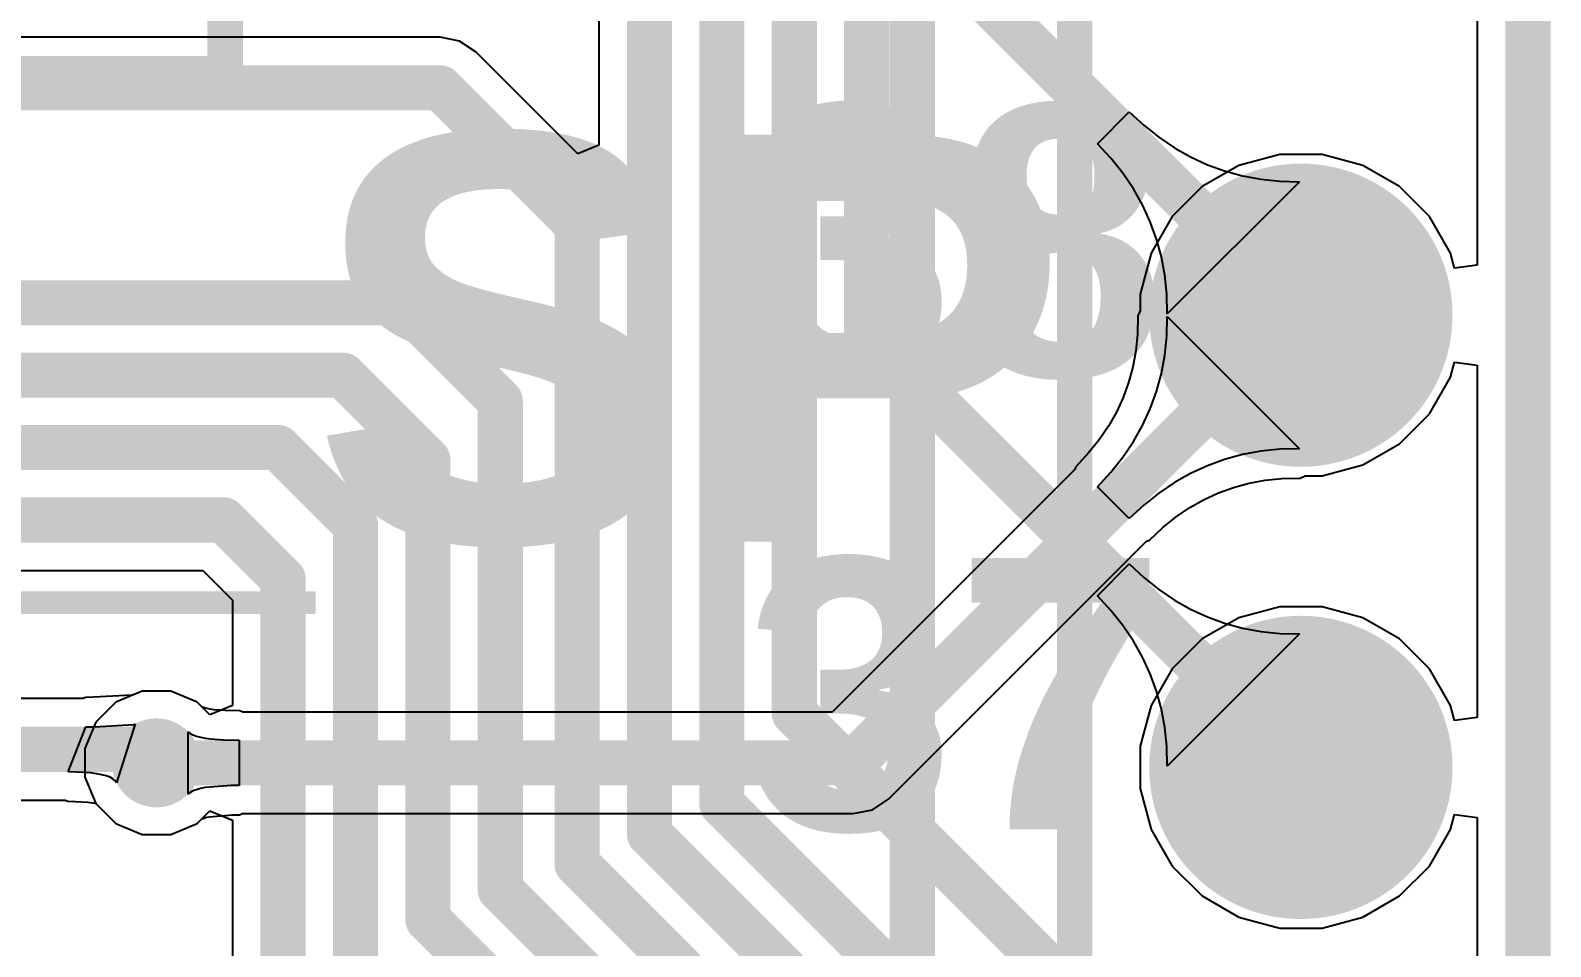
# Model space of a CAD drawing. Header units: millimetres. Extents: x 263 to 304.8, y 57.6 to 115.4.
# Drawn here: x 296.24 to 304.78, y 84.92 to 90.07 of the extents above; entities that cross this region are included whole.
import ezdxf

# ---------------------------------------------------------------- set-up
doc = ezdxf.new("R2010")
doc.units = ezdxf.units.MM
for name, color, linetype in [('BottomLayer', 5, 'Continuous'), ('BottomOverlay', 54, 'Continuous'), ('BottomSolder', 6, 'Continuous'), ('KeepOutLayer', 6, 'Continuous'), ('MultiLayer', 9, 'Continuous'), ('PadHoleLayer', 156, 'Continuous'), ('TopLayer', 1, 'Continuous'), ('TopOverlay', 2, 'Continuous'), ('TopSolder', 216, 'Continuous'), ('ViaHoleLayer', 16, 'Continuous')]:
    doc.layers.add(name, color=color, linetype=linetype)
doc.styles.add('Arial', font='arialbd.ttf', dxfattribs={"height": 0.2})

# ---------------------------------------------------------------- blocks, each defined once
blk = doc.blocks.new('ST7789V_12P___B_3')
at = {"layer": 'BottomOverlay', "const_width": 0.254}
blk.add_lwpolyline([(-13.0099, -12.4824), (-0.0099, -12.4824)], dxfattribs=at)
blk = doc.blocks.new('ESP32S3_WROOM_1_5')
at = {"layer": 'TopOverlay'}
for points, const_width in [([(8.9875, -8.8375), (8.9875, -8.0625)], 0.2), ([(7.5125, -8.8375), (8.9875, -8.8375)], 0.254)]:
    blk.add_lwpolyline(points, dxfattribs=dict(at, const_width=const_width))
for points, const_width in [([(8.924, -8.8375, 1), (9.051, -8.8375, 1)], 0.127), ([(8.9375, -8.8375, 1), (9.0375, -8.8375, 1)], 0.1)]:
    blk.add_lwpolyline(points, format="xyb", close=True, dxfattribs=dict(at, const_width=const_width))
blk = doc.blocks.new('HDR1X22_22')
at = {"layer": 'BottomLayer'}
h = blk.add_hatch(color=5, dxfattribs=at)
edge = h.paths.add_edge_path()
edge.add_arc((25.4, 0), 0.75, 0, 360)
h = blk.add_hatch(color=5, dxfattribs=at)
edge = h.paths.add_edge_path()
edge.add_arc((27.94, 0), 0.75, 0, 360)
at = {"layer": 'BottomSolder'}
h = blk.add_hatch(color=6, dxfattribs=at)
edge = h.paths.add_edge_path()
edge.add_arc((25.4, 0), 0.8516, 0, 360)
h = blk.add_hatch(color=6, dxfattribs=at)
edge = h.paths.add_edge_path()
edge.add_arc((27.94, 0), 0.8516, 0, 360)
at = {"layer": 'MultiLayer'}
h = blk.add_hatch(color=9, dxfattribs=at)
edge = h.paths.add_edge_path()
edge.add_arc((25.4, 0), 0.75, 0, 360)
h = blk.add_hatch(color=9, dxfattribs=at)
edge = h.paths.add_edge_path()
edge.add_arc((27.94, 0), 0.75, 0, 360)
at = {"layer": 'PadHoleLayer'}
h = blk.add_hatch(color=156, dxfattribs=at)
edge = h.paths.add_edge_path()
edge.add_arc((25.4, 0), 0.45, 0, 360)
h = blk.add_hatch(color=156, dxfattribs=at)
edge = h.paths.add_edge_path()
edge.add_arc((27.94, 0), 0.45, 0, 360)
at = {"layer": 'TopLayer'}
h = blk.add_hatch(color=1, dxfattribs=at)
edge = h.paths.add_edge_path()
edge.add_arc((25.4, 0), 0.75, 0, 360)
h = blk.add_hatch(color=1, dxfattribs=at)
edge = h.paths.add_edge_path()
edge.add_arc((27.94, 0), 0.75, 0, 360)
at = {"layer": 'TopSolder'}
h = blk.add_hatch(color=216, dxfattribs=at)
edge = h.paths.add_edge_path()
edge.add_arc((25.4, 0), 0.8516, 0, 360)
h = blk.add_hatch(color=216, dxfattribs=at)
edge = h.paths.add_edge_path()
edge.add_arc((27.94, 0), 0.8516, 0, 360)
at = {"layer": 'TopOverlay', "const_width": 0.2}
for points in [[(0.635, 1.27), (54.61, 1.27)], [(54.61, -1.27), (-1.27, -1.27)]]:
    blk.add_lwpolyline(points, dxfattribs=at)

msp = doc.modelspace()

# ---------------------------------------------------------------- hatches: boundary and pattern name
at = {"layer": 'BottomLayer'}
h = msp.add_hatch(color=5, dxfattribs=at)
edge = h.paths.add_edge_path()
edge.add_arc((296.9514, 85.9536), 0.25, 0, 360)
at = {"layer": 'TopLayer'}
h = msp.add_hatch(color=1, dxfattribs=at)
edge = h.paths.add_edge_path()
edge.add_arc((296.9514, 85.9536), 0.25, 0, 360)
at = {"layer": 'ViaHoleLayer'}
h = msp.add_hatch(color=16, dxfattribs=at)
edge = h.paths.add_edge_path()
edge.add_arc((296.9514, 85.9536), 0.2, 0, 360)

# ---------------------------------------------------------------- linework, layer by layer
at = {"layer": 'BottomLayer'}
for p, q in [((304.3681, 90.7276), (304.3681, 88.7488)), ((303.0293, 89.3091), (302.8235, 89.1903)), ((303.2588, 89.3706), (303.0293, 89.3091)), ((303.4964, 89.3706), (303.2588, 89.3706)), ((303.7259, 89.3091), (303.4964, 89.3706)), ((303.9317, 89.1903), (303.7259, 89.3091)), ((302.8235, 89.1903), (302.6555, 89.0223)), ((304.0997, 89.0223), (303.9317, 89.1903)), ((302.6555, 89.0223), (302.5367, 88.8165)), ((304.2185, 88.8165), (304.0997, 89.0223)), ((302.5367, 88.8165), (302.4752, 88.587)), ((304.2411, 88.7321), (304.2185, 88.8165)), ((304.3681, 88.7488), (304.2411, 88.7321)), ((302.4752, 88.587), (302.4752, 88.493)), ((302.4627, 88.4651), (302.46, 88.3615)), ((302.4752, 88.493), (302.4627, 88.4651)), ((302.6247, 88.3508), (302.6276, 88.4607)), ((302.6276, 88.4607), (303.3701, 87.7182)), ((302.46, 88.3615), (302.4503, 88.2676)), ((302.4503, 88.2676), (302.4336, 88.1772)), ((302.6137, 88.2441), (302.6247, 88.3508)), ((302.5946, 88.1406), (302.6137, 88.2441)), ((304.2185, 88.1199), (304.2411, 88.2043)), ((304.2411, 88.2043), (304.3681, 88.1876)), ((304.3681, 88.1876), (304.3681, 86.2088)), ((302.4336, 88.1772), (302.41, 88.09)), ((302.5675, 88.0403), (302.5946, 88.1406)), ((304.0997, 87.9141), (304.2185, 88.1199)), ((302.41, 88.09), (302.3795, 88.0059)), ((302.5322, 87.9431), (302.5675, 88.0403)), ((302.3795, 88.0059), (302.342, 87.9244)), ((302.4889, 87.8492), (302.5322, 87.9431)), ((302.2972, 87.8454), (302.2451, 87.7687)), ((302.342, 87.9244), (302.2972, 87.8454)), ((302.4375, 87.7583), (302.4889, 87.8492)), ((303.9317, 87.7461), (304.0997, 87.9141)), ((302.2451, 87.7687), (302.1855, 87.6942)), ((302.378, 87.6707), (302.4375, 87.7583)), ((302.1855, 87.6942), (302.114, 87.6174)), ((302.3104, 87.5863), (302.378, 87.6707)), ((303.05, 87.6852), (302.9497, 87.6581)), ((303.1535, 87.7043), (303.05, 87.6852)), ((303.2602, 87.7153), (303.1535, 87.7043)), ((303.3701, 87.7182), (303.2602, 87.7153)), ((303.7259, 87.6273), (303.9317, 87.7461)), ((302.1082, 87.6017), (300.745, 86.2385)), ((302.114, 87.6174), (302.1082, 87.6017)), ((302.2348, 87.505), (302.3104, 87.5863)), ((302.8525, 87.6228), (302.7586, 87.5795)), ((302.9497, 87.6581), (302.8525, 87.6228)), ((303.4964, 87.5658), (303.7259, 87.6273)), ((302.4144, 87.3254), (302.2348, 87.505)), ((302.6677, 87.5281), (302.5801, 87.4686)), ((302.7586, 87.5795), (302.6677, 87.5281)), ((302.9153, 87.4701), (302.9994, 87.5006)), ((302.9994, 87.5006), (303.0866, 87.5242)), ((303.0866, 87.5242), (303.177, 87.5409)), ((303.177, 87.5409), (303.2709, 87.5506)), ((303.2709, 87.5506), (303.3745, 87.5533)), ((303.3745, 87.5533), (303.4024, 87.5658)), ((303.4024, 87.5658), (303.4964, 87.5658)), ((302.5801, 87.4686), (302.4957, 87.401)), ((302.7549, 87.3878), (302.8338, 87.4326)), ((302.8338, 87.4326), (302.9153, 87.4701)), ((302.4957, 87.401), (302.4144, 87.3254)), ((302.6035, 87.2761), (302.6781, 87.3357)), ((302.6781, 87.3357), (302.7549, 87.3878)), ((302.5268, 87.2046), (302.6035, 87.2761)), ((301.0644, 85.7522), (302.5111, 87.1988)), ((302.5111, 87.1988), (302.5268, 87.2046)), ((303.2588, 86.8306), (303.0293, 86.7691)), ((303.4964, 86.8306), (303.2588, 86.8306)), ((303.7259, 86.7691), (303.4964, 86.8306)), ((303.0293, 86.7691), (302.8235, 86.6503)), ((303.9317, 86.6503), (303.7259, 86.7691)), ((302.8235, 86.6503), (302.6555, 86.4823)), ((304.0997, 86.4823), (303.9317, 86.6503)), ((302.6555, 86.4823), (302.5367, 86.2765)), ((304.2185, 86.2765), (304.0997, 86.4823)), ((296.8714, 86.356), (296.7235, 86.2947)), ((297.0314, 86.356), (296.8714, 86.356)), ((297.1793, 86.2947), (297.0314, 86.356)), ((296.7235, 86.2947), (296.6103, 86.1815)), ((297.2082, 86.2659), (297.1793, 86.2947)), ((297.212, 86.2655), (297.2082, 86.2659)), ((297.2148, 86.2656), (297.212, 86.2655)), ((297.2161, 86.2651), (297.2148, 86.2656)), ((297.2193, 86.2648), (297.2161, 86.2651)), ((297.225, 86.2618), (297.2193, 86.2648)), ((297.2265, 86.2612), (297.225, 86.2618)), ((297.2361, 86.2586), (297.2265, 86.2612)), ((297.2527, 86.2553), (297.2361, 86.2586)), ((297.2738, 86.2523), (297.2527, 86.2553)), ((297.3368, 86.2473), (297.2738, 86.2523)), ((297.4203, 86.2455), (297.3368, 86.2473)), ((297.4363, 86.2385), (297.4203, 86.2455)), ((300.745, 86.2385), (297.4363, 86.2385)), ((302.5367, 86.2765), (302.4752, 86.047)), ((304.2411, 86.1921), (304.2185, 86.2765)), ((296.6103, 86.1815), (296.549, 86.0336)), ((304.3681, 86.2088), (304.2411, 86.1921)), ((297.1299, 85.7786), (297.1299, 86.1286)), ((297.1299, 86.1286), (297.1413, 86.1195)), ((297.1413, 86.1195), (297.1565, 86.1113)), ((297.1565, 86.1113), (297.1755, 86.1041)), ((297.1755, 86.1041), (297.1984, 86.0979)), ((297.1984, 86.0979), (297.2252, 86.0926)), ((297.2252, 86.0926), (297.2558, 86.0883)), ((297.2558, 86.0883), (297.3285, 86.0825)), ((297.3285, 86.0825), (297.4167, 86.0806)), ((297.4167, 86.0806), (297.4167, 85.8266)), ((302.4752, 86.047), (302.4752, 85.8094)), ((296.549, 86.0336), (296.549, 85.8736)), ((296.549, 85.8736), (296.6103, 85.7257)), ((297.1565, 85.7959), (297.1413, 85.7877)), ((297.1755, 85.8031), (297.1565, 85.7959)), ((297.1984, 85.8093), (297.1755, 85.8031)), ((297.2252, 85.8146), (297.1984, 85.8093)), ((297.3707, 85.8261), (297.2252, 85.8146)), ((297.4167, 85.8266), (297.3707, 85.8261)), ((302.4752, 85.8094), (302.5367, 85.5799)), ((296.6103, 85.7257), (296.7235, 85.6125)), ((297.1413, 85.7877), (297.1299, 85.7786)), ((300.972, 85.6904), (301.0644, 85.7522)), ((297.1793, 85.6125), (297.2082, 85.6413)), ((297.2082, 85.6413), (297.212, 85.6417)), ((297.212, 85.6417), (297.2148, 85.6416)), ((297.2148, 85.6416), (297.2161, 85.6421)), ((297.2161, 85.6421), (297.2193, 85.6424)), ((297.2193, 85.6424), (297.225, 85.6454)), ((297.225, 85.6454), (297.2265, 85.646)), ((297.2265, 85.646), (297.2361, 85.6486)), ((297.2361, 85.6486), (297.2477, 85.6509)), ((297.2477, 85.6509), (297.3781, 85.6612)), ((297.3781, 85.6612), (297.4185, 85.6617)), ((297.4185, 85.6617), (297.435, 85.6687)), ((297.435, 85.6687), (300.863, 85.6687)), ((300.863, 85.6687), (300.972, 85.6904)), ((300.863, 85.6687), (300.863, 85.6687)), ((304.2185, 85.5799), (304.2411, 85.6643)), ((304.2411, 85.6643), (304.3681, 85.6476)), ((304.3681, 85.6476), (304.3681, 83.6688)), ((296.7235, 85.6125), (296.8714, 85.5512)), ((296.8714, 85.5512), (297.0314, 85.5512)), ((297.0314, 85.5512), (297.1793, 85.6125)), ((302.5367, 85.5799), (302.6555, 85.3741)), ((304.0997, 85.3741), (304.2185, 85.5799)), ((302.6555, 85.3741), (302.8235, 85.2061)), ((303.9317, 85.2061), (304.0997, 85.3741)), ((302.8235, 85.2061), (303.0293, 85.0873)), ((303.7259, 85.0873), (303.9317, 85.2061)), ((303.0293, 85.0873), (303.2588, 85.0258)), ((303.2588, 85.0258), (303.4964, 85.0258)), ((303.4964, 85.0258), (303.7259, 85.0873))]:
    msp.add_line(p, q, dxfattribs=at)
at = {"layer": 'BottomLayer', "const_width": 0.254}
for points in [[(300.863, 85.9536), (303.3776, 88.4682)], [(296.9514, 85.9536), (300.863, 85.9536)]]:
    msp.add_lwpolyline(points, dxfattribs=at)
at = {"layer": 'BottomLayer', "const_width": 0.127}
for points in [[(303.3141, 88.4682, 1), (303.4411, 88.4682, 1)], [(296.8879, 85.9536, 1), (297.0149, 85.9536, 1)], [(300.7995, 85.9536, 1), (300.9265, 85.9536, 1)], [(300.7995, 85.9536, 1), (300.9265, 85.9536, 1)]]:
    msp.add_lwpolyline(points, format="xyb", close=True, dxfattribs=at)
at = {"layer": 'KeepOutLayer', "const_width": 0.254}
msp.add_lwpolyline([(304.653, 59.2382), (304.653, 115.2906)], dxfattribs=at)
at = {"layer": 'TopLayer'}
for p, q in [((299.4351, 90.4584), (299.4351, 89.4235)), ((298.5447, 90.03), (296.129, 90.03)), ((298.6537, 90.0083), (298.5447, 90.03)), ((298.5447, 90.03), (298.5447, 90.03)), ((298.7461, 89.9465), (298.6537, 90.0083)), ((299.3178, 89.3749), (298.7461, 89.9465)), ((302.2348, 89.4314), (302.4144, 89.611)), ((302.4144, 89.611), (302.4957, 89.5354)), ((302.4957, 89.5354), (302.5801, 89.4678)), ((302.5801, 89.4678), (302.6677, 89.4083)), ((299.4351, 89.4235), (299.3178, 89.3749)), ((302.3104, 89.3501), (302.2348, 89.4314)), ((302.6677, 89.4083), (302.7586, 89.3569)), ((302.378, 89.2657), (302.3104, 89.3501)), ((302.7586, 89.3569), (302.8525, 89.3136)), ((302.8525, 89.3136), (302.9497, 89.2783)), ((302.4375, 89.1781), (302.378, 89.2657)), ((303.3701, 89.2182), (302.6276, 88.4757)), ((302.9497, 89.2783), (303.05, 89.2512)), ((303.05, 89.2512), (303.1535, 89.2321)), ((303.1535, 89.2321), (303.2602, 89.2211)), ((303.2602, 89.2211), (303.3701, 89.2182)), ((302.4889, 89.0872), (302.4375, 89.1781)), ((302.5322, 88.9933), (302.4889, 89.0872)), ((302.5675, 88.8961), (302.5322, 88.9933)), ((302.5946, 88.7958), (302.5675, 88.8961)), ((302.6137, 88.6923), (302.5946, 88.7958)), ((302.6247, 88.5856), (302.6137, 88.6923)), ((302.6276, 88.4757), (302.6247, 88.5856)), ((291.8185, 87.0336), (297.2117, 87.0336)), ((297.2117, 87.0336), (297.3777, 86.8676)), ((302.2348, 86.8914), (302.4144, 87.071)), ((302.4144, 87.071), (302.4957, 86.9954)), ((302.4957, 86.9954), (302.5801, 86.9278)), ((302.5801, 86.9278), (302.6677, 86.8683)), ((297.3777, 86.8676), (297.3777, 86.276)), ((302.3104, 86.8101), (302.2348, 86.8914)), ((302.6677, 86.8683), (302.7586, 86.8169)), ((302.7586, 86.8169), (302.8525, 86.7736)), ((302.378, 86.7257), (302.3104, 86.8101)), ((302.8525, 86.7736), (302.9497, 86.7383)), ((302.9497, 86.7383), (303.05, 86.7112)), ((302.4375, 86.638), (302.378, 86.7257)), ((303.3701, 86.6782), (302.6276, 85.9357)), ((303.05, 86.7112), (303.1535, 86.6921)), ((303.1535, 86.6921), (303.2602, 86.6811)), ((303.2602, 86.6811), (303.3701, 86.6782)), ((302.4889, 86.5472), (302.4375, 86.638)), ((302.5322, 86.4533), (302.4889, 86.5472)), ((302.5675, 86.3561), (302.5322, 86.4533)), ((296.5383, 86.3147), (290.6088, 86.3147)), ((296.5552, 86.3218), (296.5383, 86.3147)), ((296.5977, 86.3219), (296.5552, 86.3218)), ((296.8138, 86.3346), (296.5977, 86.3219)), ((296.8171, 86.3335), (296.8138, 86.3346)), ((296.8714, 86.356), (296.8171, 86.3335)), ((297.0314, 86.356), (296.8714, 86.356)), ((297.1793, 86.2947), (297.0314, 86.356)), ((302.5946, 86.2558), (302.5675, 86.3561)), ((297.2507, 86.2234), (297.1793, 86.2947)), ((297.3777, 86.276), (297.2507, 86.2234)), ((302.6137, 86.1523), (302.5946, 86.2558)), ((296.4566, 85.9028), (296.5558, 86.1568)), ((296.5558, 86.1568), (296.6028, 86.157)), ((296.6028, 86.157), (296.8235, 86.17)), ((296.8316, 86.173), (296.728, 85.8413)), ((296.8235, 86.17), (296.8316, 86.173)), ((302.6247, 86.0456), (302.6137, 86.1523)), ((302.6276, 85.9357), (302.6247, 86.0456)), ((296.5026, 85.9022), (296.4566, 85.9028)), ((296.5821, 85.8973), (296.5026, 85.9022)), ((296.6155, 85.893), (296.5821, 85.8973)), ((296.6447, 85.8874), (296.6155, 85.893)), ((296.6698, 85.8807), (296.6447, 85.8874)), ((296.6906, 85.8727), (296.6698, 85.8807)), ((296.7073, 85.8635), (296.6906, 85.8727)), ((296.7197, 85.853), (296.7073, 85.8635)), ((296.728, 85.8413), (296.7197, 85.853)), ((290.6088, 85.7449), (296.438, 85.7449)), ((296.438, 85.7449), (296.4544, 85.7379)), ((296.4544, 85.7379), (296.4964, 85.7373)), ((296.4964, 85.7373), (296.5664, 85.733)), ((296.5664, 85.733), (296.5896, 85.73)), ((296.5896, 85.73), (296.6079, 85.7265)), ((296.6079, 85.7265), (296.6102, 85.7259)), ((296.6102, 85.7259), (296.6103, 85.7257)), ((296.6103, 85.7257), (296.7235, 85.6125)), ((297.1793, 85.6125), (297.2507, 85.6838)), ((297.2507, 85.6838), (297.3777, 85.6312)), ((297.3777, 85.6312), (297.3777, 84.5407)), ((296.7235, 85.6125), (296.8714, 85.5512)), ((296.8714, 85.5512), (297.0314, 85.5512)), ((297.0314, 85.5512), (297.1793, 85.6125))]:
    msp.add_line(p, q, dxfattribs=at)
at = {"layer": 'TopLayer', "const_width": 0.254}
for points in [[(300.9392, 88.3666), (300.9392, 94.1578)], [(300.5328, 86.233), (300.5328, 92.9894)], [(300.1264, 85.722), (300.1264, 91.7448)], [(299.72, 85.5537), (299.72, 90.5764)], [(301.3456, 90.5002), (303.3776, 88.4682)], [(295.358, 89.7451), (298.5447, 89.7451)], [(298.5447, 89.7451), (299.3136, 88.9762)], [(299.3136, 85.3853), (299.3136, 88.9762)], [(294.6468, 88.5376), (298.3298, 88.5376)], [(298.3298, 88.5376), (298.8818, 87.9856)], [(300.9392, 88.3666), (303.3776, 85.9282)], [(293.4282, 88.1312), (297.9996, 88.1312)], [(297.9996, 88.1312), (298.4754, 87.6554)], [(298.8818, 85.2424), (298.8818, 87.9856)], [(292.4554, 87.7248), (297.6341, 87.7248)], [(297.6341, 87.7248), (298.069, 87.2899)], [(298.4754, 85.0741), (298.4754, 87.6554)], [(291.8185, 87.3184), (297.3297, 87.3184)], [(297.3297, 87.3184), (297.6626, 86.9856)], [(298.069, 84.7693), (298.069, 87.2899)], [(297.6626, 84.5407), (297.6626, 86.9856)], [(300.5328, 86.233), (303.3776, 83.3882)], [(289.7378, 86.0298), (296.8752, 86.0298)], [(296.8752, 86.0298), (296.9514, 85.9536)], [(300.1264, 85.722), (302.2346, 83.6138)], [(299.72, 85.5537), (301.8282, 83.4455)], [(299.3136, 85.3853), (301.4218, 83.2771)], [(298.8818, 85.2424), (301.0154, 83.1088)], [(298.4754, 85.0741), (300.5461, 83.0033)]]:
    msp.add_lwpolyline(points, dxfattribs=at)
at = {"layer": 'TopLayer', "const_width": 0.127}
for points in [[(298.4812, 89.7451, 1), (298.6082, 89.7451, 1)], [(298.4812, 89.7451, 1), (298.6082, 89.7451, 1)], [(299.2501, 88.9762, 1), (299.3771, 88.9762, 1)], [(299.2501, 88.9762, 1), (299.3771, 88.9762, 1)], [(298.2663, 88.5376, 1), (298.3933, 88.5376, 1)], [(298.2663, 88.5376, 1), (298.3933, 88.5376, 1)], [(303.3141, 88.4682, 1), (303.4411, 88.4682, 1)], [(300.8757, 88.3666, 1), (301.0027, 88.3666, 1)], [(300.8757, 88.3666, 1), (301.0027, 88.3666, 1)], [(297.9361, 88.1312, 1), (298.0631, 88.1312, 1)], [(297.9361, 88.1312, 1), (298.0631, 88.1312, 1)], [(298.8183, 87.9856, 1), (298.9453, 87.9856, 1)], [(298.8183, 87.9856, 1), (298.9453, 87.9856, 1)], [(297.5706, 87.7248, 1), (297.6976, 87.7248, 1)], [(297.5706, 87.7248, 1), (297.6976, 87.7248, 1)], [(298.4119, 87.6554, 1), (298.5389, 87.6554, 1)], [(298.4119, 87.6554, 1), (298.5389, 87.6554, 1)], [(297.2662, 87.3184, 1), (297.3932, 87.3184, 1)], [(297.2662, 87.3184, 1), (297.3932, 87.3184, 1)], [(298.0055, 87.2899, 1), (298.1325, 87.2899, 1)], [(298.0055, 87.2899, 1), (298.1325, 87.2899, 1)], [(297.5991, 86.9856, 1), (297.7261, 86.9856, 1)], [(297.5991, 86.9856, 1), (297.7261, 86.9856, 1)], [(300.4693, 86.233, 1), (300.5963, 86.233, 1)], [(300.4693, 86.233, 1), (300.5963, 86.233, 1)], [(296.8117, 86.0298, 1), (296.9387, 86.0298, 1)], [(296.8117, 86.0298, 1), (296.9387, 86.0298, 1)], [(296.8879, 85.9536, 1), (297.0149, 85.9536, 1)], [(303.3141, 85.9282, 1), (303.4411, 85.9282, 1)], [(300.0629, 85.722, 1), (300.1899, 85.722, 1)], [(300.0629, 85.722, 1), (300.1899, 85.722, 1)], [(299.6565, 85.5537, 1), (299.7835, 85.5537, 1)], [(299.6565, 85.5537, 1), (299.7835, 85.5537, 1)], [(299.2501, 85.3853, 1), (299.3771, 85.3853, 1)], [(299.2501, 85.3853, 1), (299.3771, 85.3853, 1)], [(298.8183, 85.2424, 1), (298.9453, 85.2424, 1)], [(298.8183, 85.2424, 1), (298.9453, 85.2424, 1)], [(298.4119, 85.0741, 1), (298.5389, 85.0741, 1)], [(298.4119, 85.0741, 1), (298.5389, 85.0741, 1)]]:
    msp.add_lwpolyline(points, format="xyb", close=True, dxfattribs=at)

# ---------------------------------------------------------------- block references
msp.add_blockref('ESP32S3_WROOM_1_5', (288.3501, 98.6351))
at = {"rotation": 90}
for name, p in [('HDR1X22_22', (303.3776, 60.5282)), ('ST7789V_12P___B_3', (288.713, 92.8754))]:
    msp.add_blockref(name, p, dxfattribs=at)

# ---------------------------------------------------------------- texts
at = {"layer": 'TopOverlay', "style": 'Arial'}
for s, height, p in [('38', 1.524, (300.2534, 88.1264)), ('ESP32S3_SP', 2.286, (282.194, 87.1959)), ('37', 1.524, (300.2534, 85.5799))]:
    msp.add_text(s, height=height, rotation=360, dxfattribs=at).set_placement(p)

doc.saveas('drawing.dxf')
